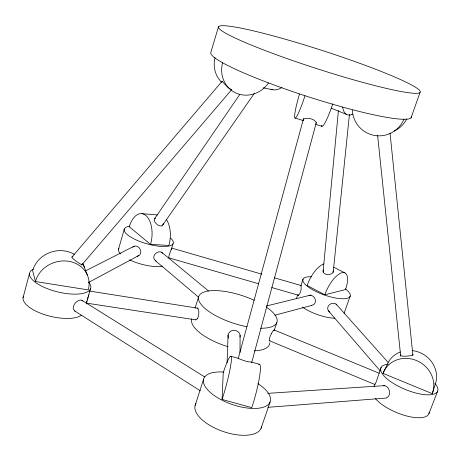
<?xml version="1.0" encoding="UTF-8"?>
<svg xmlns="http://www.w3.org/2000/svg" width="461" height="461" viewBox="0 0 461 461"><rect width="100%" height="100%" fill="white"/><g stroke="black" fill="none" stroke-linecap="round" stroke-linejoin="round"><path stroke-width="0.69" d="M240.002 352.435L240.089 335.233M227.089 362.882L228.074 334.905M222.075 399.439L223.239 372.736A30.731 3.279 -74.7 0 1 231.416 359.413A30.731 3.279 -74.7 0 1 222.075 399.439L251.752 407.639A30.645 4.172 -75 0 0 259.503 377.069A30.645 4.172 -75 0 0 258.736 364.478M323.04 272.088L338.432 110.582M333.176 272.393L349.438 114.443M323.253 269.875L323.207 271.788L323.697 272.716A5.088 3.774 -2.1 0 0 326.814 274.491C329.114 274.883 333.873 273.932 333.176 270.786M88.339 295.835L88.593 294.81M23.05 297.725L29.464 273.615M251.706 362.588L316.298 122.626M171.723 248.133L170.288 251.925A5.059 0.576 -71 0 0 168.882 256.57L168.864 257.601M238.343 358.139L303.592 118.379M86.247 303.908L90.673 288.321M118.523 249.159L124.257 229.278M163.471 223.637L162.577 225.291L161.73 225.769A5.163 3.573 44.6 0 1 158.359 225.36C156.256 224.052 153.749 221.718 154.274 219.01L155.466 218.203M218.468 26.784L210.884 52.295A105.396 12.199 17.9 0 0 310.132 97.38A105.396 12.199 17.9 0 0 411.414 116.408M171.365 249.366L173.077 243.702M195.061 308.173L198.633 296.78M400.355 351.968A26.006 23.868 30.2 0 0 387.015 365.129L383.022 373.381L432.257 393.642L435.069 384.797A26.006 23.868 30.2 0 0 412.209 350.567M195.124 405.438L203.606 379.144M381.114 367.4L377.484 378.078A5.964 0.743 -72.5 0 1 375.519 383.362L374.839 384.416L374.949 384.059M274.105 330.635L276.796 322.66M296.544 298.29L297.673 294.988M300.826 285.734L303.073 279.124M261.076 428.275L270.071 402.055M411.022 117.901L420.011 92.54A106.088 9.474 17.9 0 0 276.467 36.771A106.088 9.474 17.9 0 0 261.641 49.194A106.088 9.474 17.9 0 0 420.011 92.54M344.108 313.25L350.216 296.048M374.044 386.479L374.781 384.491M428.949 413.569L437.72 391.014M271.587 333.366L271.264 334.012A5.809 1.798 -64.1 0 0 269.414 339.59A5.889 1.17 -66.9 0 0 269.99 340.742M197.354 318.545L197.648 318.044A5.82 2.939 -85.7 0 0 198.651 314.754L198.754 314.01A5.941 2.403 -82.5 0 0 198.184 309.008L198.005 308.657A5.941 1.763 -79.5 0 0 197.216 308.15M154.487 218.871L239.795 94.43M162.191 225.821L254.501 93.139M300.935 285.601C301.655 288.315 300.929 292.931 298.572 295.19L298.1 294.879M71.881 257.175L222.179 81.176M81.626 265.121L231.762 89.555M238.17 358.451L242.763 360.191A7.019 1.089 16.8 0 0 248.03 361.712L251.752 362.196M273.661 330.232L273.846 330.053A5.895 0.49 -69.5 0 1 274.053 330.353M315.837 123.485L316.269 122.511L315.843 121.773L313.843 120.044A6.679 3.043 13.4 0 0 308.945 118.425L304.473 118.696L303.2 119.48L303.661 120.315M132.739 247.119C138.732 242.313 144.956 254.76 137.05 256.235M88.892 282.27L138.853 255.509M386.347 397.918C392.144 395.745 389.453 384.837 383.396 385.799M85.527 270.866L134.266 246.157M72.821 256.489L72.216 256.673A6.293 1.769 29 0 0 72.694 258.46L77.477 262.188L81.891 264.931A6.252 0.939 49.9 0 0 81.787 264.055M274.923 315.174L311.792 305.413M324.809 294.792L345.52 289.566A21.511 8.5 -62.9 0 0 341.987 272.716A21.511 8.5 -62.9 0 0 324.809 294.792L307.153 285.503A21.281 8.776 -62.8 0 1 323.893 263.917M309.054 295.53C311.982 294.446 314.805 297.178 315.336 299.927A5.094 4.61 60.9 0 1 313.745 304.537L311.498 305.441M266.377 306.006L311.014 295.005M267.87 407.334L386.099 398.074M267.778 393.354L384.912 385.598M150.545 244.393A21.921 12.067 -85.9 0 0 145.82 215.46A21.921 12.067 -85.9 0 0 129.293 226.8L150.545 244.393L168.835 245.448A21.609 12.205 -85.9 0 0 166.15 219.229M231.635 89.843L228.08 87.619L223.383 82.675A6.356 0.501 51 0 0 221.879 81.39L221.914 81.643M142.04 213.685L157.368 214.93M86.559 303.142L195.383 319.813M89.451 291.041L198.017 308.23M35.462 281.538L88.235 289.911A27.551 24.283 -19 0 0 68.591 261.272A27.551 24.283 -19 0 0 35.462 281.538L32.645 270.716A26.888 23.822 -18.4 0 1 74.555 254.518M263.133 87.815L272.883 89.751M230.736 356.238L238.285 358.358M251.81 362.156L259.33 364.265M171.97 248.162L261.894 274.186M274.347 277.793L301.321 285.601M168.346 257.716L258.696 283.78M271.806 287.56L298.705 295.317M295.155 118.079L303.413 120.603M315.802 124.384L321.991 126.279M204.672 376.919L81.891 300.301C79.309 299.149 76.618 301.586 75.016 303.355A6.402 4.27 -50.9 0 0 73.414 309.06L74.699 310.968L200.328 390.807M331.05 108.099L346.695 114.478M274.232 330.001L379.207 373.237M269.189 340.639L374.862 384.491M74.699 310.968L75.172 311.169M333.724 267.219L345.001 272.924M156.072 260.995L155.121 260.43L153.928 258.523A5.14 4.38 -38.3 0 1 155.34 253.786C157.092 251.942 160.78 250.686 162.474 253.204M329.903 312.126L328.22 310.501L327.794 309.377A5.083 4.518 -31.5 0 1 329.408 304.773C331.39 302.969 335.303 302.422 336.841 305.067M161.442 252.098L208.533 290.989M155.282 260.569L198.662 297.282M336.173 304.139L388.07 362.381M328.382 310.783L380.256 370.955M81.897 300.278L82.456 300.952M83.274 264.43L87.296 274.929M377.599 135.234L400.695 356.14M390.041 133.137L412.895 355.172M281.994 87.388A24.848 15.76 -77.6 0 1 270.982 89.227M352.677 114.132A25.027 11.225 -68.1 0 1 342.661 107.004M403.957 119.145A27.032 26.842 89.8 0 1 352.337 110.075M406.775 118.863A26.346 26.185 -84.6 0 1 394.143 131.016M332.796 103.754A28.455 3.728 -72.6 0 1 321.3 125.398M304.98 95.825A28.53 2.933 -72.8 0 1 295.052 118.068A28.53 2.933 -72.8 0 1 299.466 94.056M268.567 82.928A27.481 25.511 -58.3 0 1 236.072 93.087A27.481 25.511 -58.3 0 1 222.669 62.471M221.608 82.254A26.813 25.003 -58.9 0 1 215.016 57.55M412.768 354.181A6.137 1.953 6.8 0 1 411.938 355.604L404.746 356.307L400.672 355.817A6.079 1.608 -15.7 0 1 400.857 354.895M383.022 373.381A26.675 24.41 30.6 0 1 416.381 360.49A26.675 24.41 30.6 0 1 432.257 393.642M82.767 263.352A26.888 23.822 -18.4 0 1 84.282 267.23M81.649 315.117A31.296 12.251 13.5 0 1 44.832 314.742A31.296 12.251 13.5 0 1 23.476 296.239M88.541 282.092A31.492 11.577 13.9 0 1 58.414 292.09A31.492 11.577 13.9 0 1 33.238 269.184M88.086 296.872A6.102 0.334 -75.4 0 1 87.388 299.454M86.991 300.808A6.102 0.334 -75.4 0 1 86.639 301.909M162.249 266.147A25.343 8.292 15.9 0 1 129.512 259.802M120.644 253.942A25.343 8.292 15.9 0 1 118.961 248.202M170.651 238.17A25.482 7.82 16 0 1 162.773 246.491A25.482 7.82 16 0 1 130.59 236.971A25.482 7.82 16 0 1 129.967 226.138M334.703 318.228A24.923 8.016 19.7 0 1 302.433 307.095M345.375 288.897A25.055 7.555 19.6 0 1 341.249 298.716A25.055 7.555 19.6 0 1 308.046 286.817A25.055 7.555 19.6 0 1 311.573 276.784M429.208 412.128A30.495 11.369 22.8 0 1 407.213 416.122A30.495 11.369 22.8 0 1 375.34 398.517M434.856 383.35A30.68 10.741 22.4 0 1 425.209 394.691A30.68 10.741 22.4 0 1 387.534 379.276A30.68 10.741 22.4 0 1 388.162 364.242M261.583 426.333A34.909 15.899 19.1 0 1 223.049 431.461A34.909 15.899 19.1 0 1 195.919 403.606M257.912 383.644A35.163 15.052 19 0 1 259.451 408.094A35.163 15.052 19 0 1 208.62 390.859A35.163 15.052 19 0 1 223.85 372.096M266.279 307.026A41.179 14.481 18.2 0 1 260.58 328.238M247.044 326.757A41.179 14.481 18.2 0 1 198.628 296.821A41.179 14.481 18.2 0 1 254.305 300.347M269.812 342.782A40.931 15.34 18.2 0 1 254.409 350.815M228.08 346.741A40.931 15.34 18.2 0 1 191.695 318.897M271.592 333.349A5.889 1.17 -66.9 0 1 273.667 330.209M239.945 337.049A5.941 5.267 -24.7 0 0 240.089 335.677L240.014 334.986A6.051 5.561 -10.5 0 0 236.447 330.848L235.732 330.606A6.039 5.647 9.1 0 0 230.667 331.246L230.062 331.69A5.964 5.561 30.9 0 0 228.276 337.475A6.039 5.647 9.1 0 0 228.535 338.149M197.348 318.574A5.941 2.403 -82.5 0 1 195.21 319.755"/></g></svg>
